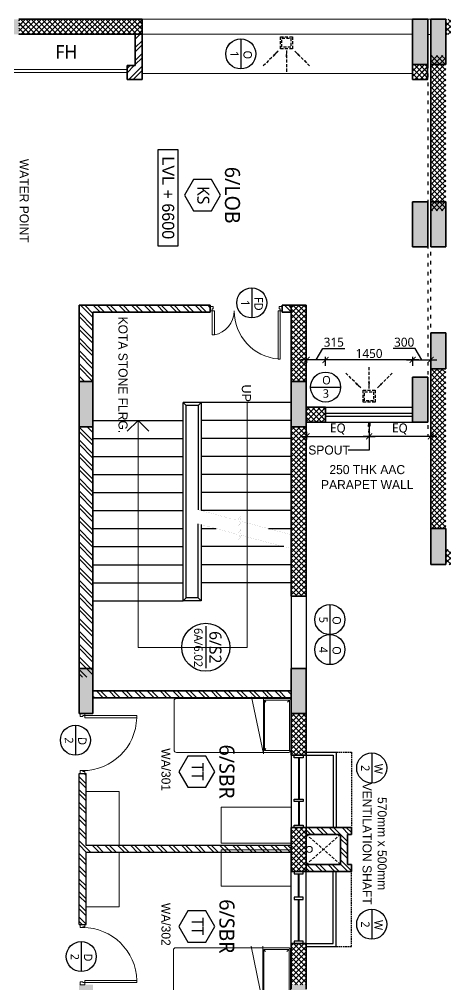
# Model space of a CAD drawing. Header units: millimetres. Extents: x -1127141 to 1597693, y -1835560 to -399335.
# Drawn here: x 1207180 to 1214275, y -503224 to -487168 of the extents above; entities that cross this region are included whole.
import ezdxf
from ezdxf.enums import TextEntityAlignment as Align

# ---------------------------------------------------------------- set-up
doc = ezdxf.new("R2010")
doc.units = ezdxf.units.MM
doc.header["$MEASUREMENT"] = 0
doc.header["$PDMODE"] = 67
for name, pattern in [('ACAD_ISO03W100', [30, 12, -18]), ('DASHED2', [0.375, 0.25, -0.125]), ('HIDDEN', [0.375, 0.25, -0.125]), ('HIDDEN2', [4.7625, 3.175, -1.5875])]:
    doc.linetypes.add(name, pattern=pattern)
for name, color, linetype in [('A-Anno Tags', 6, 'Continuous'), ('A-Elevation', 4, 'Continuous'), ('A-Steps', 3, 'Continuous'), ('A-Wall Patt', 8, 'Continuous'), ('A-Window', 4, 'Continuous'), ('Anno_Frames', 7, 'Continuous'), ('Anno_Labels', 7, 'Continuous'), ('COLUMN', 5, 'Continuous'), ('elel', 6, 'Continuous'), ('S-Conc Patt', 9, 'Continuous')]:
    doc.layers.add(name, color=color, linetype=linetype)
for name, color, linetype, lineweight in [('A-Detail Lines', 8, 'Continuous', 25), ('A-Door', 4, 'Continuous', 9), ('A-Wall Ele', 3, 'Continuous', 20), ('A-Wall Sec', 1, 'Continuous', 30), ('column hatch', 12, 'Continuous', 5), ('E-CABLE TRAY', 32, 'Continuous', 18), ('frntr', 32, 'Continuous', 9), ('rwp', 231, 'Continuous', 5), ('S-Concrete', 40, 'Continuous', 30), ('shaft', 252, 'HIDDEN2', 5), ('STAIR', 3, 'Continuous', 9), ('text', 7, 'Continuous', 9)]:
    doc.layers.add(name, color=color, linetype=linetype, lineweight=lineweight)
doc.styles.add('IIITD @ 100', font='trebuc.ttf', dxfattribs={"height": 210})
doc.styles.get("Standard").update_dxf_attribs({"font": 'trebuc.ttf'})
doc.dimstyles.new('IIITD_WD_M @ 100', dxfattribs={"dimscale": 100, "dimtxt": 1.5, "dimasz": 1, "dimexe": 0.5, "dimexo": 0.25, "dimgap": 0.3, "dimtad": 1, "dimdec": 0, "dimrnd": 5, "dimzin": 0, "dimdsep": 46, "dimtxsty": 'Standard', "dimblk": 'ARCHTICK', "dimcen": 0.2, "dimdle": 1, "dimclrd": 256, "dimclre": 256, "dimadec": 0, "dimazin": 0, "dimtfac": 1, "dimtdec": 0, "dimtofl": 0, "dimtmove": 0, "dimatfit": 0, "dimfxl": 2, "dimfxlon": 1, "dimtolj": 1, "dimtzin": 0, "dimlwd": -1, "dimlwe": -1, "dimarcsym": 0})
pattern_1 = [(315, (1445308.53, 119140.81), (44.194174, 44.194174), []), (45, (1445308.53, 119140.81), (-44.194174, 44.194174), [])]

# ---------------------------------------------------------------- blocks, each defined once
blk = doc.blocks.new('Door 1200')
at = {"layer": 'A-Door', "color": 5, "lineweight": 18}
for p, q in [((524084, 16182), (524084, 16132)), ((524084, 16182), (524159, 16182)), ((524084, 16132), (524124, 16132)), ((524124, 16147), (524124, 16132)), ((524159, 16147), (524124, 16147)), ((524159, 16182), (524159, 16147)), ((524159, 16147), (524557, 16147)), ((524159, 16112), (524159, 16147)), ((524159, 16112), (524557, 16112)), ((524557, 16147), (524557, 16112)), ((524084, 15032), (524124, 15032)), ((524084, 14982), (524084, 15032)), ((524084, 14982), (524159, 14982)), ((524124, 15017), (524124, 15032)), ((524159, 15017), (524124, 15017)), ((524159, 15052), (524159, 15017)), ((524159, 15052), (524958, 15052)), ((524159, 14982), (524159, 15017)), ((524159, 15017), (524958, 15017)), ((524958, 15017), (524958, 15052))]:
    blk.add_line(p, q, dxfattribs=at)
at = {"layer": 'A-Door', "lineweight": 18}
for centre, radius, start, end in [((524155, 16193), 411, 270.5695, 348.692), ((524157, 14978), 804, 5.3147, 89.8716)]:
    blk.add_arc(centre, radius, start, end, dxfattribs=at)
blk = doc.blocks.new('Room Tag with Finish')
blk.add_lwpolyline([(0, 0), (-2.6, -1.5), (-2.6, -4.5), (0, -6), (2.6, -4.5), (2.6, -1.5)], close=True)
at = {"layer": 'Anno_Frames'}
blk.add_attdef('ROOM_NAME', text='', height=2.5, dxfattribs=at).set_placement((0, 0), align=Align.BOTTOM_CENTER)
blk.add_attdef('FF', text='', height=2, dxfattribs=at).set_placement((0, -1.85), align=Align.TOP_CENTER)
blk = doc.blocks.new('staircase 1 int')
at = {"layer": 'A-Elevation'}
for p, q in [((1232432, -34455), (1234232, -34455)), ((1232432, -34455), (1232432, -34755)), ((1232482, -34505), (1232432, -34455)), ((1232482, -34505), (1234219, -34505)), ((1232482, -34505), (1232482, -34705)), ((1235682, -34505), (1234450, -34505)), ((1234464, -34455), (1235732, -34455)), ((1235682, -34505), (1235732, -34455)), ((1235682, -34505), (1235682, -34705)), ((1235732, -34455), (1235732, -34755)), ((1232482, -34705), (1232432, -34755)), ((1235732, -34755), (1232432, -34755)), ((1235682, -34705), (1232482, -34705)), ((1235682, -34705), (1235732, -34755))]:
    blk.add_line(p, q, dxfattribs=at)
at = {"layer": 'A-Steps'}
for p, q in [((1232432, -32955), (1232432, -34455)), ((1232732, -32955), (1232732, -34455)), ((1233032, -32955), (1233032, -34455)), ((1233332, -32955), (1233332, -34455)), ((1233632, -32955), (1233632, -34455)), ((1233932, -32955), (1233932, -34455)), ((1234232, -32955), (1234232, -34455)), ((1234532, -33336), (1234532, -32955)), ((1235132, -32955), (1235132, -34455)), ((1235432, -32955), (1235432, -34455)), ((1234832, -33079), (1234832, -34455)), ((1234532, -34455), (1234532, -34202)), ((1234832, -34282), (1234832, -34455)), ((1232732, -36255), (1232732, -34755)), ((1233032, -36255), (1233032, -34755)), ((1233332, -36255), (1233332, -34755)), ((1233632, -36255), (1233632, -34755)), ((1233932, -36255), (1233932, -34755)), ((1234232, -36255), (1234232, -34755)), ((1234532, -36255), (1234532, -34755)), ((1234832, -36255), (1234832, -34755)), ((1235132, -36255), (1235132, -34755)), ((1235432, -36255), (1235432, -34755)), ((1235732, -36255), (1235732, -34755))]:
    blk.add_line(p, q, dxfattribs=at)
at = {"layer": 'STAIR', "color": 5, "const_width": 1}
for points in [[(1234660, -32855), (1234414, -33779), (1234486, -33828), (1234316, -33791), (1234396, -33846), (1234219, -34505)], [(1234892, -32855), (1234646, -33779), (1234717, -33828), (1234548, -33791), (1234628, -33846), (1234450, -34505)]]:
    blk.add_lwpolyline(points, dxfattribs=at)
at = {"layer": 'text'}
for p, q in [((1232432, -33691), (1236507, -33691)), ((1236507, -35505), (1236507, -33691)), ((1232732, -35505), (1232912, -35325)), ((1232732, -35505), (1236507, -35505)), ((1232732, -35505), (1232912, -35686))]:
    blk.add_line(p, q, dxfattribs=at)
at = {"layer": 'text', "linetype": 'Continuous', "insert": (1232135, -33627), "char_height": 150, "width": 369.41, "attachment_point": 1}
blk.add_mtext('{\\fArial|b0|i0|c0|p34;UP}', dxfattribs=at)
blk = doc.blocks.new('*U29')
at = {"layer": 'A-Anno Tags'}
blk.add_lwpolyline([(-250, 0), (250, 0)], dxfattribs=at)
blk.add_circle((0, 0), 250, dxfattribs=at)
at = {"layer": 'Anno_Frames', "color": 7}
for tag, rotation, p in [('ENTITY', 359.7608, (15, 185)), ('ENTITYNO', 0.1757, (4, -36))]:
    blk.add_attdef(tag, text='', height=140, rotation=rotation, dxfattribs=at).set_placement(p, align=Align.TOP_CENTER)
blk = doc.blocks.new('ABL_Door_S - 1000 x 2100-11-3 Second Floor Lvl')
at = {"layer": 'A-Door', "color": 5}
for p, q in [((-500, 38), (-450, 38)), ((-500, -38), (-500, 38)), ((-450, 38), (-450, -3)), ((450, 38), (450, -3)), ((500, 38), (450, 38)), ((500, -38), (500, 38)), ((-500, -38), (-465, -38)), ((-465, -3), (-450, -3)), ((-465, -38), (-465, -3)), ((-430, -38), (-465, -38)), ((465, -3), (450, -3)), ((465, -38), (465, -3)), ((500, -38), (465, -38))]:
    blk.add_line(p, q, dxfattribs=at)
at = {"layer": 'A-Door', "color": 5, "lineweight": 18}
for p, q in [((-465, -38), (-465, -903)), ((-430, -38), (-430, -903)), ((-430, -903), (-465, -903))]:
    blk.add_line(p, q, dxfattribs=at)
at = {"layer": 'A-Door'}
blk.add_arc((-450, -2), 900, 271.2981, 359.9894, dxfattribs=at)
blk = doc.blocks.new('W 1200')
at = {"layer": 'A-Window', "linetype": 'HIDDEN', "ltscale": 100}
for p, q in [((552588, 7900), (552588, 9150)), ((552838, 7900), (552588, 7900))]:
    blk.add_line(p, q, dxfattribs=at)
at = {"layer": 'A-Window', "color": 2, "lineweight": 40}
for p, q in [((553463, 8720), (553463, 9110)), ((553463, 7990), (553463, 8680))]:
    blk.add_line(p, q, dxfattribs=at)
at = {"layer": 'A-Window', "color": 5}
for points in [[(553338, 7900), (552838, 7900), (552838, 9150)], [(553338, 7950), (552888, 7950), (552888, 9150)]]:
    blk.add_lwpolyline(points, dxfattribs=at)
at = {"layer": 'A-Window'}
for points in [[(553338, 7950), (553338, 9150)], [(553588, 7950), (553588, 9150)], [(553388, 8680), (553388, 8720), (553538, 8720), (553538, 8680), (553388, 8680)]]:
    blk.add_lwpolyline(points, dxfattribs=at)
for points in [[(553388, 9150), (553538, 9150), (553538, 9110), (553388, 9110)], [(553388, 7990), (553538, 7990), (553538, 7950), (553388, 7950)]]:
    blk.add_lwpolyline(points, close=True, dxfattribs=at)
blk = doc.blocks.new('Door Tag')
blk.add_line((-3.5, 0), (3.5, 0))
blk.add_circle((0, 0), 4)
blk.add_attdef('DW_NAME', text='', height=2).set_placement((0, 0), align=Align.BOTTOM_CENTER)
blk.add_attdef('SHEET_NO', text='', height=1.4).set_placement((0.05, -0.54), align=Align.TOP_CENTER)
blk = doc.blocks.new('column 2.04')
at = {"layer": 'S-Conc Patt'}
h = blk.add_hatch(color=256, dxfattribs=at)
h.paths.add_polyline_path([(552592, -205173), (553328, -205030), (553376, -205276), (552640, -205419)])
h.paths.add_polyline_path([(536924, -208475), (536877, -208230), (537898, -208032), (537945, -208277)])
h.paths.add_polyline_path([(549587, -206014), (549540, -205769), (550561, -205570), (550608, -205816)])
h.paths.add_polyline_path([(546422, -206629), (546374, -206384), (547395, -206185), (547443, -206431)])
h.paths.add_polyline_path([(543256, -207245), (543208, -206999), (544229, -206801), (544277, -207046)])
h.paths.add_polyline_path([(540090, -207860), (540042, -207615), (541063, -207416), (541111, -207662)])
h.paths.add_polyline_path([(548002, -197857), (547954, -197611), (548975, -197413), (549023, -197658)])
h.paths.add_polyline_path([(544836, -198472), (544788, -198227), (545809, -198028), (545857, -198274)])
h.paths.add_polyline_path([(541670, -199086), (541622, -198840), (542643, -198642), (542691, -198887)])
h.paths.add_polyline_path([(532173, -200932), (532125, -200686), (533146, -200488), (533194, -200733)])
h.paths.add_polyline_path([(535338, -200316), (535291, -200071), (536312, -199872), (536359, -200118)])
h.paths.add_polyline_path([(538504, -199701), (538456, -199455), (539477, -199257), (539525, -199502)])
h.paths.add_polyline_path([(546627, -202993), (546670, -203219), (545934, -203362), (545890, -203136)])
h.paths.add_polyline_path([(546297, -201295), (546340, -201521), (545604, -201664), (545560, -201438)])
h.paths.add_polyline_path([(540295, -204224), (540339, -204449), (539603, -204592), (539559, -204367)])
h.paths.add_polyline_path([(539965, -202526), (540009, -202752), (539273, -202895), (539229, -202669)])
h.paths.add_polyline_path([(533943, -205458), (533986, -205684), (533250, -205827), (533206, -205601)])
h.paths.add_polyline_path([(533613, -203761), (533656, -203987), (532920, -204130), (532876, -203904)])
h.paths.add_polyline_path([(556903, -202717), (556760, -201981), (557005, -201933), (557148, -202669)])
h.paths.add_polyline_path([(529985, -212195), (529236, -212195), (529236, -211945), (529985, -211945)])
h.paths.add_polyline_path([(526890, -212195), (526140, -212195), (526140, -211945), (526890, -211945)])
h.paths.add_polyline_path([(523855, -212195), (523105, -212195), (523105, -211945), (523855, -211945)])
h.paths.add_polyline_path([(552816, -201790), (552227, -201905), (552271, -202131), (552860, -202016)])
h.paths.add_polyline_path([(556308, -199659), (556165, -198923), (556411, -198875), (556554, -199611)])
h.paths.add_polyline_path([(555569, -195856), (555426, -195120), (555671, -195072), (555815, -195808)])
h.paths.add_polyline_path([(551215, -195938), (551657, -195853), (551700, -196078), (551259, -196164)])
h.paths.add_polyline_path([(551805, -198400), (551719, -197959), (551945, -197915), (552031, -198356)])
h.paths.add_polyline_path([(553549, -195943), (553463, -195501), (553689, -195458), (553774, -195899)])
h.paths.add_polyline_path([(554331, -199967), (554245, -199525), (554471, -199482), (554557, -199923)])
h.paths.add_polyline_path([(554150, -197832), (553709, -197918), (553665, -197692), (554106, -197607)])
h.paths.add_polyline_path([(552331, -199901), (552417, -200343), (552191, -200387), (552106, -199945)])
h.paths.add_polyline_path([(527835, -199036), (527099, -199179), (527051, -198934), (527787, -198791)])
h.paths.add_polyline_path([(530005, -204696), (529890, -204107), (530116, -204064), (530230, -204653)])
h.paths.add_polyline_path([(529304, -206595), (528568, -206738), (528524, -206512), (529260, -206369)])
h.paths.add_polyline_path([(529884, -200146), (529148, -200289), (529100, -200043), (529837, -199900)])
h.paths.add_polyline_path([(528920, -212495), (528320, -212495), (528320, -212245), (528920, -212245)])
h.paths.add_polyline_path([(523855, -212495), (523105, -212495), (523105, -212245), (523855, -212245)])
h.paths.add_polyline_path([(531575, -212245), (532175, -212245), (532175, -212495), (531575, -212495)])
h.paths.add_polyline_path([(526890, -212495), (526140, -212495), (526140, -212245), (526890, -212245)])
h.paths.add_polyline_path([(528974, -204897), (528238, -205040), (528190, -204794), (528926, -204651)])
h.paths.add_polyline_path([(529982, -210085), (529246, -210228), (529198, -209982), (529935, -209839)])
h.paths.add_polyline_path([(529602, -198693), (528865, -198836), (528818, -198590), (529554, -198447)])
h.paths.add_polyline_path([(524292, -199725), (523556, -199868), (523509, -199622), (524245, -199479)])
h.paths.add_polyline_path([(525435, -205585), (524699, -205728), (524651, -205482), (525387, -205339)])
h.paths.add_polyline_path([(534665, -209174), (533855, -209332), (533807, -209086), (534617, -208929)])
h.paths.add_polyline_path([(523355, -205734), (523355, -206382), (523105, -206382), (523105, -205782)])
h.paths.add_polyline_path([(545171, -239386), (544421, -239386), (544421, -239136), (545171, -239136)])
h.paths.add_polyline_path([(545171, -234106), (544421, -234106), (544421, -233876), (545171, -233876)])
h.paths.add_polyline_path([(545171, -230576), (544421, -230576), (544421, -230326), (545171, -230326)])
h.paths.add_polyline_path([(545171, -235836), (544421, -235836), (544421, -235606), (545171, -235606)])
h.paths.add_polyline_path([(539911, -239386), (539161, -239386), (539161, -239136), (539911, -239136)])
h.paths.add_polyline_path([(539911, -234106), (539161, -234106), (539161, -233876), (539911, -233876)])
h.paths.add_polyline_path([(539911, -230576), (539161, -230576), (539161, -230326), (539911, -230326)])
h.paths.add_polyline_path([(539911, -235836), (539161, -235836), (539161, -235606), (539911, -235606)])
h.paths.add_polyline_path([(534651, -234106), (533901, -234106), (533901, -233876), (534651, -233876)])
h.paths.add_polyline_path([(529806, -228306), (529056, -228306), (529056, -228556), (529806, -228556)])
h.paths.add_polyline_path([(526140, -228306), (526890, -228306), (526890, -228556), (526140, -228556)])
h.paths.add_polyline_path([(523105, -228306), (523855, -228306), (523855, -228556), (523105, -228556)])
h.paths.add_polyline_path([(554556, -230576), (553956, -230576), (553956, -230326), (554556, -230326)])
h.paths.add_polyline_path([(529881, -230326), (529131, -230326), (529131, -230576), (529881, -230576)])
h.paths.add_polyline_path([(534651, -230576), (533901, -230576), (533901, -230326), (534651, -230326)])
h.paths.add_polyline_path([(550356, -230576), (549756, -230576), (549756, -230326), (550356, -230326)])
h.paths.add_polyline_path([(553956, -233876), (554556, -233876), (554556, -234106), (553956, -234106)])
h.paths.add_polyline_path([(550356, -234106), (549756, -234106), (549756, -233876), (550356, -233876)])
h.paths.add_polyline_path([(531681, -240346), (530931, -240346), (530931, -240096), (531681, -240096)])
h.paths.add_polyline_path([(523355, -235856), (523355, -235106), (523105, -235106), (523105, -235856)])
h.paths.add_polyline_path([(526276, -235856), (525526, -235856), (525526, -235606), (526276, -235606)])
h.paths.add_polyline_path([(531681, -241826), (530931, -241826), (530931, -241576), (531681, -241576)])
h.paths.add_polyline_path([(529881, -241826), (529131, -241826), (529131, -241576), (529881, -241576)])
h.paths.add_polyline_path([(529881, -235856), (529131, -235856), (529131, -235606), (529881, -235606)])
h.paths.add_polyline_path([(529881, -234106), (529131, -234106), (529131, -233876), (529881, -233876)])
h.paths.add_polyline_path([(530931, -236206), (530931, -235606), (531161, -235606), (531161, -236206)])
h.paths.add_polyline_path([(552121, -236056), (552121, -235606), (552351, -235606), (552351, -236056)])
h.paths.add_polyline_path([(549836, -235606), (550286, -235606), (550286, -235836), (549836, -235836)])
h.paths.add_polyline_path([(552121, -240096), (552121, -239646), (552351, -239646), (552351, -240096)])
h.paths.add_polyline_path([(549941, -240096), (549941, -239646), (550171, -239646), (550171, -240096)])
h.paths.add_polyline_path([(552351, -237966), (551901, -237966), (551901, -237736), (552351, -237736)])
h.paths.add_polyline_path([(549941, -238076), (549941, -237626), (550171, -237626), (550171, -238076)])
h.paths.add_polyline_path([(554141, -236206), (554141, -235606), (554371, -235606), (554371, -236206)])
h.paths.add_polyline_path([(534391, -240346), (534391, -239596), (534141, -239596), (534141, -240346)])
h.paths.add_polyline_path([(554121, -240095), (554121, -239495), (554371, -239495), (554371, -240095)])
h.paths.add_polyline_path([(523105, -228006), (523855, -228006), (523855, -228256), (523105, -228256)])
h.paths.add_polyline_path([(532175, -228256), (531575, -228256), (531575, -228006), (532175, -228006)])
h.paths.add_polyline_path([(528320, -217506), (528920, -217506), (528920, -217736), (528320, -217736)])
h.paths.add_polyline_path([(528920, -228256), (528320, -228256), (528320, -228006), (528920, -228006)])
h.paths.add_polyline_path([(528320, -222766), (528920, -222766), (528920, -222996), (528320, -222996)])
h.paths.add_polyline_path([(526890, -217736), (526290, -217736), (526290, -217506), (526890, -217506)])
h.paths.add_polyline_path([(526890, -222996), (526290, -222996), (526290, -222766), (526890, -222766)])
h.paths.add_polyline_path([(526140, -228006), (526890, -228006), (526890, -228256), (526140, -228256)])
h.paths.add_polyline_path([(526276, -241826), (525526, -241826), (525526, -241576), (526276, -241576)])
h.paths.add_polyline_path([(523355, -217321), (523355, -217921), (523105, -217921), (523105, -217321)])
h.paths.add_polyline_path([(523355, -222581), (523355, -223181), (523105, -223181), (523105, -222581)])
h.paths.add_polyline_path([(532175, -217320), (532175, -217920), (531925, -217920), (531925, -217320)])
h.paths.add_polyline_path([(532175, -222581), (532175, -223181), (531925, -223181), (531925, -222581)])
h.paths.add_polyline_path([(534371, -235606), (534371, -236356), (534141, -236356), (534141, -235606)])
edge = h.paths.add_edge_path()
edge.add_line((559891, -239386), (559141, -239386))
edge.add_line((559141, -239136), (559891, -239136))
edge.add_line((559141, -239386), (559141, -239136))
edge.add_line((559891, -234106), (559141, -234106))
edge.add_line((559141, -233876), (559891, -233876))
edge.add_line((559141, -234106), (559141, -233876))
edge.add_line((559891, -230576), (559141, -230576))
edge.add_line((559141, -230326), (559891, -230326))
edge.add_line((559141, -230576), (559141, -230326))
edge.add_line((559891, -235836), (559141, -235836))
edge.add_line((559141, -235606), (559891, -235606))
edge.add_line((559141, -235836), (559141, -235606))
h.paths.add_polyline_path([(570411, -234106), (569661, -234106), (569661, -233876), (570411, -233876)])
h.paths.add_polyline_path([(570411, -230576), (569661, -230576), (569661, -230326), (570411, -230326)])
h.paths.add_polyline_path([(570171, -235606), (570171, -236356), (569941, -236356), (569941, -235606)])
h.paths.add_polyline_path([(565151, -239386), (564401, -239386), (564401, -239136), (565151, -239136)])
h.paths.add_polyline_path([(565151, -234106), (564401, -234106), (564401, -233876), (565151, -233876)])
h.paths.add_polyline_path([(565151, -230576), (564401, -230576), (564401, -230326), (565151, -230326)])
h.paths.add_polyline_path([(565151, -235836), (564401, -235836), (564401, -235606), (565151, -235606)])
h.paths.add_polyline_path([(559891, -239386), (559141, -239386), (559141, -239136), (559891, -239136)], flags=17)
h.paths.add_polyline_path([(559891, -234106), (559141, -234106), (559141, -233876), (559891, -233876)], flags=17)
h.paths.add_polyline_path([(559891, -230576), (559141, -230576), (559141, -230326), (559891, -230326)], flags=17)
h.paths.add_polyline_path([(559891, -235836), (559141, -235836), (559141, -235606), (559891, -235606)], flags=17)
h.paths.add_polyline_path([(577576, -241181), (577576, -240581), (577326, -240581), (577326, -241181)])
h.paths.add_polyline_path([(577576, -230576), (576976, -230576), (576976, -230326), (577576, -230326)])
h.paths.add_polyline_path([(573376, -230576), (572776, -230576), (572776, -230326), (573376, -230326)])
h.paths.add_polyline_path([(577576, -234106), (576976, -234106), (576976, -233876), (577576, -233876)])
h.paths.add_polyline_path([(573376, -234106), (572776, -234106), (572776, -233876), (573376, -233876)])
h.paths.add_polyline_path([(577576, -236356), (577576, -235606), (577326, -235606), (577326, -236356)])
h.paths.add_polyline_path([(572626, -241181), (573376, -241181), (573376, -240931), (572626, -240931)])
h.paths.add_polyline_path([(573376, -236356), (573376, -235606), (573146, -235606), (573146, -236356)])
h.paths.add_polyline_path([(569921, -241181), (569921, -240431), (570171, -240431), (570171, -241181)])
at = {"layer": 'S-Concrete', "lineweight": 35}
for p, q in [((523105, -228256), (523105, -228006)), ((523105, -228006), (523855, -228006)), ((523855, -228006), (523855, -228256)), ((526140, -228256), (526140, -228006)), ((526140, -228006), (526890, -228006)), ((526890, -228006), (526890, -228256)), ((528320, -228256), (528320, -228006)), ((528320, -228006), (528920, -228006)), ((528920, -228006), (528920, -228256)), ((531575, -228256), (531575, -228006)), ((531575, -228006), (532175, -228006)), ((532175, -228006), (532175, -228256)), ((523855, -228256), (523105, -228256)), ((523105, -228556), (523105, -228306)), ((523105, -228306), (523855, -228306)), ((523855, -228306), (523855, -228556)), ((526890, -228256), (526140, -228256)), ((526140, -228556), (526140, -228306)), ((526140, -228306), (526890, -228306)), ((526890, -228306), (526890, -228556)), ((528920, -228256), (528320, -228256)), ((529056, -228306), (529056, -228556)), ((529806, -228306), (529056, -228306)), ((529806, -228556), (529806, -228306)), ((532175, -228256), (531575, -228256)), ((523855, -228556), (523105, -228556)), ((526890, -228556), (526140, -228556)), ((529056, -228556), (529806, -228556)), ((529131, -230326), (529131, -230576)), ((529881, -230326), (529131, -230326)), ((529881, -230576), (529881, -230326)), ((533901, -230576), (533901, -230326)), ((533901, -230326), (534651, -230326)), ((534651, -230326), (534651, -230576)), ((529131, -230576), (529881, -230576)), ((534651, -230576), (533901, -230576)), ((529131, -234106), (529131, -233876)), ((529131, -233876), (529881, -233876)), ((529881, -233876), (529881, -234106)), ((533901, -234106), (533901, -233876)), ((533901, -233876), (534651, -233876)), ((534651, -233876), (534651, -234106)), ((529881, -234106), (529131, -234106)), ((534651, -234106), (533901, -234106))]:
    blk.add_line(p, q, dxfattribs=at)
blk = doc.blocks.new('*U269')
at = {"layer": 'A-Anno Tags'}
blk.add_lwpolyline([(-250, 0), (250, 0)], dxfattribs=at)
blk.add_circle((0, 0), 250, dxfattribs=at)
at = {"layer": 'Anno_Frames', "color": 7}
for tag, rotation, p in [('ENTITY', 359.7608, (15, 185)), ('ENTITYNO', 0.1757, (4, -36))]:
    blk.add_attdef(tag, text='', height=140, rotation=rotation, dxfattribs=at).set_placement(p, align=Align.TOP_CENTER)
blk = doc.blocks.new('_ArchTick')
at = {"color": 0, "linetype": 'ByBlock', "const_width": 0.15}
blk.add_lwpolyline([(-0.5, -0.5), (0.5, 0.5)], dxfattribs=at)
blk = doc.blocks.new('*U478')
at = {"layer": 'A-Anno Tags'}
blk.add_lwpolyline([(-250, 0), (250, 0)], dxfattribs=at)
blk.add_circle((0, 0), 250, dxfattribs=at)
at = {"layer": 'Anno_Frames', "color": 7}
for tag, rotation, p in [('ENTITY', 359.7608, (15, 185)), ('ENTITYNO', 0.1757, (4, -36))]:
    blk.add_attdef(tag, text='', height=140, rotation=rotation, dxfattribs=at).set_placement(p, align=Align.TOP_CENTER)
blk = doc.blocks.new('*U424')
at = {"layer": 'A-Anno Tags'}
blk.add_lwpolyline([(-250, 0), (250, 0)], dxfattribs=at)
blk.add_circle((0, 0), 250, dxfattribs=at)
at = {"layer": 'Anno_Frames', "color": 7}
for tag, rotation, p in [('ENTITY', 359.7608, (15, 185)), ('ENTITYNO', 0.1757, (4, -36))]:
    blk.add_attdef(tag, text='', height=140, rotation=rotation, dxfattribs=at).set_placement(p, align=Align.TOP_CENTER)
blk = doc.blocks.new('*D414')
at = {"layer": 'A-Anno Tags', "color": 8, "transparency": 16777216}
blk.add_line((-285116, 47266), (-286766, 47266), dxfattribs=at)
at = {"layer": 'A-Anno Tags', "color": 254, "transparency": 16777216}
for p, q in [((-286666, 47166), (-286666, 47316)), ((-285216, 47166), (-285216, 47316))]:
    blk.add_line(p, q, dxfattribs=at)
at = {"layer": 'Defpoints', "color": 0, "transparency": 16777216}
for p in [(-286666, 47266), (-285216, 46980), (-286666, 46480)]:
    blk.add_point(p, dxfattribs=at)
at = {"layer": 'A-Anno Tags', "color": 8, "transparency": 16777216, "xscale": 100, "yscale": 100, "zscale": 100, "rotation": 180}
blk.add_blockref('_ArchTick', (-286666, 47266), dxfattribs=at)
at = {"layer": 'A-Anno Tags', "color": 8, "transparency": 16777216, "xscale": 100, "yscale": 100, "zscale": 100}
blk.add_blockref('_ArchTick', (-285216, 47266), dxfattribs=at)
at = {"layer": 'A-Anno Tags', "color": 0, "transparency": 16777216, "insert": (-285941, 47372), "char_height": 150, "attachment_point": 5}
blk.add_mtext('\\A1;1450', dxfattribs=at)
blk = doc.blocks.new('*D415')
at = {"layer": 'A-Anno Tags', "color": 8, "transparency": 16777216}
for p, q in [((-286824, 47266), (-286710, 47454)), ((-286710, 47454), (-286347, 47454)), ((-286566, 47266), (-287081, 47266))]:
    blk.add_line(p, q, dxfattribs=at)
at = {"layer": 'A-Anno Tags', "color": 254, "transparency": 16777216}
for p, q in [((-286981, 47266), (-286981, 47216)), ((-286666, 47166), (-286666, 47316))]:
    blk.add_line(p, q, dxfattribs=at)
at = {"layer": 'Defpoints', "color": 0, "transparency": 16777216}
for p in [(-286981, 47266), (-286981, 47266), (-286666, 46480)]:
    blk.add_point(p, dxfattribs=at)
at = {"layer": 'A-Anno Tags', "color": 8, "transparency": 16777216, "xscale": 100, "yscale": 100, "zscale": 100, "rotation": 180}
blk.add_blockref('_ArchTick', (-286981, 47266), dxfattribs=at)
at = {"layer": 'A-Anno Tags', "color": 8, "transparency": 16777216, "xscale": 100, "yscale": 100, "zscale": 100}
blk.add_blockref('_ArchTick', (-286666, 47266), dxfattribs=at)
at = {"layer": 'A-Anno Tags', "color": 0, "transparency": 16777216, "insert": (-286528, 47560), "char_height": 150, "attachment_point": 5}
blk.add_mtext('\\A1;315', dxfattribs=at)
blk = doc.blocks.new('*D416')
at = {"layer": 'A-Anno Tags', "color": 8, "transparency": 16777216}
for p, q in [((-285173, 47454), (-285541, 47454)), ((-285066, 47266), (-285173, 47454)), ((-285316, 47266), (-284816, 47266))]:
    blk.add_line(p, q, dxfattribs=at)
at = {"layer": 'A-Anno Tags', "color": 254, "transparency": 16777216}
for p, q in [((-285216, 47166), (-285216, 47316)), ((-284916, 47266), (-284916, 47216))]:
    blk.add_line(p, q, dxfattribs=at)
at = {"layer": 'Defpoints', "color": 0, "transparency": 16777216}
for p in [(-284916, 47266), (-284916, 47266), (-285216, 46480)]:
    blk.add_point(p, dxfattribs=at)
at = {"layer": 'A-Anno Tags', "color": 8, "transparency": 16777216, "xscale": 100, "yscale": 100, "zscale": 100, "rotation": 180}
blk.add_blockref('_ArchTick', (-285216, 47266), dxfattribs=at)
at = {"layer": 'A-Anno Tags', "color": 8, "transparency": 16777216, "xscale": 100, "yscale": 100, "zscale": 100}
blk.add_blockref('_ArchTick', (-284916, 47266), dxfattribs=at)
at = {"layer": 'A-Anno Tags', "color": 0, "transparency": 16777216, "insert": (-285357, 47560), "char_height": 150, "attachment_point": 5}
blk.add_mtext('\\A1;300', dxfattribs=at)
blk = doc.blocks.new('*D417')
at = {"layer": 'A-Anno Tags', "color": 254, "transparency": 16777216}
for p, q in [((-285941, 46095), (-285941, 45945)), ((-286981, 46070), (-286981, 45945))]:
    blk.add_line(p, q, dxfattribs=at)
at = {"layer": 'A-Anno Tags', "color": 8, "transparency": 16777216}
blk.add_line((-287081, 45995), (-285841, 45995), dxfattribs=at)
at = {"layer": 'Defpoints', "color": 0, "transparency": 16777216}
for p in [(-286981, 46095), (-285941, 46174), (-285941, 45995)]:
    blk.add_point(p, dxfattribs=at)
at = {"layer": 'A-Anno Tags', "color": 8, "transparency": 16777216, "xscale": 100, "yscale": 100, "zscale": 100, "rotation": 180}
blk.add_blockref('_ArchTick', (-286981, 45995), dxfattribs=at)
at = {"layer": 'A-Anno Tags', "color": 8, "transparency": 16777216, "xscale": 100, "yscale": 100, "zscale": 100}
blk.add_blockref('_ArchTick', (-285941, 45995), dxfattribs=at)
at = {"layer": 'A-Anno Tags', "color": 0, "transparency": 16777216, "insert": (-286461, 46116), "char_height": 150, "attachment_point": 5}
blk.add_mtext('\\A1;EQ', dxfattribs=at)
blk = doc.blocks.new('*D418')
at = {"layer": 'A-Anno Tags', "color": 254, "transparency": 16777216}
for p, q in [((-285941, 46095), (-285941, 45945)), ((-284916, 46070), (-284916, 45945))]:
    blk.add_line(p, q, dxfattribs=at)
at = {"layer": 'A-Anno Tags', "color": 8, "transparency": 16777216}
blk.add_line((-284816, 45995), (-286041, 45995), dxfattribs=at)
at = {"layer": 'Defpoints', "color": 0, "transparency": 16777216}
for p in [(-285941, 46174), (-284916, 46095), (-285941, 45995)]:
    blk.add_point(p, dxfattribs=at)
at = {"layer": 'A-Anno Tags', "color": 8, "transparency": 16777216, "xscale": 100, "yscale": 100, "zscale": 100, "rotation": 180}
blk.add_blockref('_ArchTick', (-285941, 45995), dxfattribs=at)
at = {"layer": 'A-Anno Tags', "color": 8, "transparency": 16777216, "xscale": 100, "yscale": 100, "zscale": 100}
blk.add_blockref('_ArchTick', (-284916, 45995), dxfattribs=at)
at = {"layer": 'A-Anno Tags', "color": 0, "transparency": 16777216, "insert": (-285429, 46116), "char_height": 150, "attachment_point": 5}
blk.add_mtext('\\A1;EQ', dxfattribs=at)
blk = doc.blocks.new('bed')
at = {"layer": 'frntr'}
for p, q in [((268673, -306927), (268673, -308179)), ((269533, -306887), (268713, -306887)), ((269573, -308377), (269573, -306927)), ((269598, -308377), (268648, -308179)), ((268673, -308179), (268673, -308377)), ((268648, -308377), (269448, -308377)), ((268673, -308377), (268673, -308797)), ((269543, -308391), (268703, -308391)), ((268703, -308391), (268703, -308811)), ((268703, -308391), (268738, -308417)), ((269598, -308377), (269448, -308377)), ((269543, -308391), (269508, -308417)), ((269543, -308811), (269543, -308391)), ((269573, -308797), (269573, -308377)), ((268703, -308811), (268738, -308777)), ((268703, -308811), (269543, -308811)), ((268713, -308837), (269510, -308837))]:
    blk.add_line(p, q, dxfattribs=at)
for centre, radius, start, end in [((268713, -306927), 40, 90, 180), ((269533, -306927), 40, 0, 90), ((268713, -308797), 40, 180, 270), ((269506, -308762), 75.2, 267.3338, 332.1559)]:
    blk.add_arc(centre, radius, start, end, dxfattribs=at)
blk = doc.blocks.new('wardrobe')
at = {"layer": 'frntr'}
for p, q in [((266249, -309334), (266799, -309334)), ((266249, -310234), (266249, -309334)), ((266799, -310234), (266799, -309334)), ((266799, -309334), (266799, -310234)), ((266799, -310234), (266249, -310234))]:
    blk.add_line(p, q, dxfattribs=at)
blk = doc.blocks.new('table')
at = {"layer": 'frntr'}
for p, q in [((268968, -309087), (269568, -309087)), ((268968, -309087), (268968, -310253)), ((269568, -310255), (269568, -309087)), ((268968, -310253), (269568, -310253))]:
    blk.add_line(p, q, dxfattribs=at)
blk = doc.blocks.new('aaa')
at = {"layer": 'frntr', "rotation": 90}
blk.add_blockref('wardrobe', (-40627, -573636), dxfattribs=at)
at = {"layer": 'frntr'}
for name, p in [('bed', (-1515, -1414)), ('table', (0, 0))]:
    blk.add_blockref(name, p, dxfattribs=at)
blk = doc.blocks.new('bbbb')
at = {"layer": 'frntr', "rotation": 90}
blk.add_blockref('wardrobe', (-39613, -573636), dxfattribs=at)
at = {"layer": 'frntr'}
for name, p in [('bed', (2630, -1404)), ('table', (710, 0))]:
    blk.add_blockref(name, p, dxfattribs=at)
blk = doc.blocks.new('43TR3242QWFR345T2')
at = {"layer": 'A-Wall Patt'}
h = blk.add_hatch(dxfattribs=at)
h.set_pattern_fill('ANSI37', color=256, scale=500, angle=90, style=0)
h.set_pattern_definition([(45, (-1019989.13, 1633947.59), (-44.1941738, 44.1941738), []), (135, (-1019989.13, 1633947.59), (-44.1941738, -44.1941738), [])])
h.paths.add_polyline_path([(607309, -162088), (607059, -162088), (607059, -162338), (607309, -162338)])
h = blk.add_hatch(dxfattribs=at)
h.set_pattern_fill('ANSI37', color=256, scale=500, angle=90, style=0)
h.set_pattern_definition([(45, (-1020739.13, 1627397.59), (-44.1941738, 44.1941738), []), (135, (-1020739.13, 1627397.59), (-44.1941738, -44.1941738), [])])
h.paths.add_polyline_path([(606559, -166838), (606309, -166838), (606309, -168888), (606559, -168888)])
h = blk.add_hatch(dxfattribs=at)
h.set_pattern_fill('ANSI32', color=256, scale=400, angle=450, style=0)
h.set_pattern_definition([(135, (607309.12, -168927.57), (-106.066, -106.066), []), (135, (607309.12, -168856.86), (-106.066, -106.066), [])])
h.paths.add_polyline_path([(607079, -169388), (607309, -169388), (607309, -169138), (607079, -169138)])
h.paths.add_polyline_path([(607079, -166953), (607079, -167088), (607309, -167088), (607309, -166838), (606559, -166838), (606559, -166953)])
at = {"layer": 'A-Detail Lines', "linetype": 'DASHED2', "ltscale": 200}
for points in [[(606599, -164537), (606599, -164337), (606799, -164337), (606799, -164537)], [(606624, -164512), (606624, -164362), (606774, -164362), (606774, -164512)]]:
    blk.add_lwpolyline(points, close=True, dxfattribs=at)
at = {"layer": 'A-Door'}
for p, q in [((607144, -169138), (607144, -167088)), ((607194, -169138), (607194, -167088))]:
    blk.add_line(p, q, dxfattribs=at)
at = {"layer": 'A-Wall Ele'}
for p, q in [((606309, -166838), (606309, -162338)), ((606559, -162338), (606559, -166838)), ((607209, -162338), (607209, -166838))]:
    blk.add_line(p, q, dxfattribs=at)
at = {"layer": 'A-Wall Sec', "lineweight": 35}
for p, q in [((606309, -166838), (606309, -168888)), ((607309, -166838), (606309, -166838)), ((606559, -168888), (606559, -166838)), ((607079, -166953), (606559, -166953)), ((607079, -166953), (607079, -167088)), ((607309, -166838), (607309, -167088)), ((607309, -167088), (607079, -167088)), ((607079, -169138), (607079, -169388)), ((607309, -169138), (607079, -169138)), ((607309, -169138), (607309, -169388))]:
    blk.add_line(p, q, dxfattribs=at)
blk.add_lwpolyline([(607059, -162338), (607059, -162088), (607309, -162088), (607309, -162338)], close=True, dxfattribs=at)
at = {"layer": 'Anno_Frames'}
blk.add_blockref('*U269', (606885, -165197), dxfattribs=at).add_auto_attribs({'ENTITY': 'O', 'ENTITYNO': '1'})
at = {"layer": 'A-Anno Tags', "insert": (606849, -168099), "char_height": 225, "width": 2148, "attachment_point": 5, "rotation": 90, "style": 'IIITD @ 100'}
blk.add_mtext('FH', dxfattribs=at)
at = {"layer": 'A-Detail Lines', "linetype": 'DASHED2', "ltscale": 200}
for points in [[(606837, -164299), (607086, -164050)], [(606830, -164437), (607181, -164437)], [(606837, -164576), (607086, -164824)]]:
    blk.add_leader(points, dimstyle='IIITD_WD_M @ 100', override={"dimfxl": 2}, dxfattribs=at)
blk = doc.blocks.new('4w5t4554yg')
at = {"layer": 'A-Wall Patt'}
h = blk.add_hatch(dxfattribs=at)
h.set_pattern_fill('ANSI37', color=256, scale=500, style=0)
h.set_pattern_definition([(45, (-286981.46, 46230.22), (-44.194, 44.194), []), (135, (-286981.46, 46230.22), (-44.194, -44.194), [])])
h.paths.add_polyline_path([(-286666.5, 46480.2), (-286981.5, 46480.2), (-286981.5, 46230.2), (-286666.5, 46230.2)])
at = {"layer": 'A-Anno Tags'}
for p, q in [((-285953.5, 46230.2), (-285953.5, 46173.7)), ((-285929.5, 46230.2), (-285929.5, 46173.7))]:
    blk.add_line(p, q, dxfattribs=at)
blk.add_ellipse((-285941.5, 46173.7), major_axis=(0, 17.7), ratio=0.6779007, dxfattribs=at)
at = {"layer": 'A-Detail Lines', "linetype": 'DASHED2', "ltscale": 200}
for points in [[(-285841.5, 46561.7), (-286041.5, 46561.7), (-286041.5, 46761.7), (-285841.5, 46761.7)], [(-285866.5, 46586.7), (-286016.5, 46586.7), (-286016.5, 46736.7), (-285866.5, 46736.7)]]:
    blk.add_lwpolyline(points, close=True, dxfattribs=at)
at = {"layer": 'A-Elevation'}
for p, q in [((-286666.5, 46480.2), (-285216.5, 46480.2)), ((-286666.5, 46230.2), (-285216.5, 46230.2))]:
    blk.add_line(p, q, dxfattribs=at)
at = {"layer": 'A-Wall Sec', "lineweight": 35}
for p, q in [((-286666.5, 46480.2), (-286981.5, 46480.2)), ((-286666.5, 46230.2), (-286666.5, 46480.2)), ((-286666.5, 46230.2), (-286981.5, 46230.2))]:
    blk.add_line(p, q, dxfattribs=at)
at = {"layer": 'elel'}
for p, q in [((-286666.5, 46380.2), (-285216.5, 46380.2)), ((-286666.5, 46330.2), (-285216.5, 46330.2))]:
    blk.add_line(p, q, dxfattribs=at)
at = {"layer": 'Anno_Frames'}
blk.add_blockref('*U424', (-286665.2, 46813.8), dxfattribs=at).add_auto_attribs({'ENTITY': 'O', 'ENTITYNO': '3'})
at = {"layer": 'A-Anno Tags', "char_height": 150, "width": 4089.554, "attachment_point": 5, "style": 'IIITD @ 100'}
for s, insert in [('{\\fCentury Gothic|b0|i0|c0|p34;SPOUT}', (-286607.7, 45766.1)), ('{\\fCentury Gothic|b0|i0|c0|p34;250 THK AAC\\PPARAPET WALL}', (-285971.9, 45316.7))]:
    blk.add_mtext(s, dxfattribs=dict(at, insert=insert))
at = {"layer": 'A-Anno Tags'}
dim = blk.add_linear_dim(base=(27740.7, 46480.2), p1=(-286666.5, 46480.2), p2=(27740.7, 140764.4), dimstyle='IIITD_WD_M @ 100', override={"dimtmove": 1}, dxfattribs=at)
dim.commit()
dim.dimension.update_dxf_attribs({"geometry": '*D415', "text_midpoint": (14440.8, 46668.2), "dimtype": 128})
dim = blk.add_linear_dim(base=(-286666.5, 140764.4), p1=(29505.7, 140479), p2=(-286666.5, 46480.2), dimstyle='IIITD_WD_M @ 100', dxfattribs=at)
dim.commit()
dim.dimension.update_dxf_attribs({"geometry": '*D414', "text_midpoint": (-285941.5, 47371.9)})
dim = blk.add_linear_dim(base=(-285941.5, 139494.2), p1=(27740.7, 139593.7), p2=(-285941.5, 46173.7), text='EQ', dimstyle='IIITD_WD_M @ 100', dxfattribs=at)
dim.commit()
dim.dimension.update_dxf_attribs({"geometry": '*D417', "text_midpoint": (-286461.5, 46116)})
dim = blk.add_linear_dim(base=(-284916.5, 47265.6), p1=(-285216.5, 46480.2), p2=(-284916.5, 47265.6), angle=180, dimstyle='IIITD_WD_M @ 100', override={"dimtmove": 1}, dxfattribs=at)
dim.commit()
dim.dimension.update_dxf_attribs({"geometry": '*D416', "text_midpoint": (-285203.1, 47453.5), "dimtype": 128})
dim = blk.add_linear_dim(base=(-285941.5, 45995.4), p1=(-284916.5, 46095), p2=(-285941.5, 46173.7), angle=180, text='EQ', dimstyle='IIITD_WD_M @ 100', dxfattribs=at)
dim.commit()
dim.dimension.update_dxf_attribs({"geometry": '*D418', "text_midpoint": (-285429, 46116)})
blk.add_leader([(-285941.5, 46173.7), (-285941.5, 45764), (-286288.1, 45764)], dimstyle='IIITD_WD_M @ 100', override={"dimasz": 1.2, "dimclrd": 256, "dimfxl": 0.18}, dxfattribs=at)
at = {"layer": 'A-Detail Lines', "linetype": 'DASHED2', "ltscale": 200}
for points in [[(-286080, 46800.3), (-286328.6, 47048.8)], [(-285941.5, 46792.9), (-285941.5, 47144.4)], [(-285802.9, 46800.3), (-285554.3, 47048.8)]]:
    blk.add_leader(points, dimstyle='IIITD_WD_M @ 100', override={"dimfxl": 2}, dxfattribs=at)

msp = doc.modelspace()

# ---------------------------------------------------------------- hatches: boundary and pattern name
at = {"layer": 'A-Wall Patt'}
h = msp.add_hatch(dxfattribs=at)
h.set_pattern_fill('ANSI37', color=256, scale=500, style=0)
h.set_pattern_definition(pattern_1)
h.paths.add_polyline_path([(1215205.2, -487418.3), (1215205.2, -487168.3), (1214275.2, -487168.3), (1214275.2, -487418.3)])
h.paths.add_polyline_path([(1214275.2, -490353.3), (1214275.2, -487768.3), (1214025.2, -487768.3), (1214025.2, -490353.3)])
h.paths.add_polyline_path([(1214275.2, -495638.3), (1214275.2, -492983.3), (1214025.2, -492983.3), (1214025.2, -495638.3)])
h.paths.add_polyline_path([(1215205.2, -496238.3), (1215205.2, -495988.3), (1214275.2, -495988.3), (1214275.2, -496238.3)])
h.paths.add_polyline_path([(1211955.2, -493193.8), (1211955.2, -491923.8), (1211705.2, -491923.8), (1211705.2, -493193.8)])
h.paths.add_polyline_path([(1211955.2, -496763.8), (1211955.2, -493943.8), (1211705.2, -493943.8), (1211705.2, -496763.8)])
h = msp.add_hatch(dxfattribs=at)
h.set_pattern_fill('ANSI32', color=256, scale=400, style=0)
h.set_pattern_definition([(315, (1445308.53, 119140.81), (106.066017, 106.066017), []), (315, (1445308.53, 119070.1), (106.066017, 106.066017), [])])
h.paths.add_polyline_path([(1211705.2, -498453.8), (1211705.2, -498338.8), (1208405.2, -498338.8), (1208405.2, -498453.8)])
h.paths.add_polyline_path([(1210355.2, -492038.8), (1210355.2, -491923.8), (1208175.2, -491923.8), (1208175.2, -493193.8), (1208405.2, -493193.8), (1208405.2, -492038.8)])
h.paths.add_polyline_path([(1211705.2, -492038.8), (1211705.2, -491923.8), (1211555.2, -491923.8), (1211555.2, -492038.8)])
h.paths.add_polyline_path([(1208405.2, -493943.8), (1208175.9, -493943.8), (1208175.9, -498108.8), (1208405.9, -498108.8), (1208405.9, -493653.8), (1208405.2, -493653.8)])
h = msp.add_hatch(dxfattribs=at)
h.set_pattern_fill('ANSI32', color=256, scale=400, style=0)
h.set_pattern_definition([(315, (1376062.75, 119140.81), (106.066017, 106.066017), []), (315, (1376062.75, 119070.1), (106.066017, 106.066017), [])])
h.paths.add_polyline_path([(1211705.1, -498453.8), (1211705.1, -498568.8), (1211705.2, -498568.8), (1211705.2, -498453.8)])
h.paths.add_polyline_path([(1211705.1, -503368.8), (1211705.1, -503541.3), (1211705.2, -503541.3), (1211705.2, -503368.8)])
h.paths.add_polyline_path([(1212525.1, -500723.8), (1212525.1, -501223.8), (1211955.1, -501223.8), (1211955.1, -500723.8)], flags=16)
h.paths.add_polyline_path([(1208175.2, -502223.8), (1208290.2, -502223.8), (1208290.2, -499713.8), (1208175.2, -499713.8)])
h.paths.add_polyline_path([(1211705.2, -500608.8), (1211755.1, -500608.8), (1211755.1, -500608.8)])
h.paths.add_polyline_path([(1211705.2, -501338.8), (1211705.2, -500608.8), (1211705.1, -500608.8), (1211705.1, -500911.3), (1208290.2, -500911.3), (1208290.2, -501026.3), (1211705.1, -501026.3), (1211705.1, -501338.8)])
h.paths.add_polyline_path([(1211955.2, -500608.8), (1211955.2, -501338.8), (1212705.1, -501338.8), (1212705.1, -501223.8), (1212640.1, -501223.8), (1212640.1, -500723.8), (1212705.1, -500723.8), (1212705.1, -500608.8)])
h.paths.add_polyline_path([(1211905.1, -500608.8), (1211955.1, -500608.8), (1211955.1, -500608.8)])
h = msp.add_hatch(dxfattribs=at)
h.set_pattern_fill('ANSI37', color=256, scale=500, style=0)
h.set_pattern_definition(pattern_1)
h.paths.add_polyline_path([(1211955.2, -499408.8), (1211955.2, -498713.8), (1211705.2, -498713.8), (1211705.2, -499408.8)])
h.paths.add_polyline_path([(1211955.2, -501338.8), (1211955.2, -500608.8), (1211705.2, -500608.8), (1211705.2, -501338.8)])
h.paths.add_polyline_path([(1211955.2, -503223.8), (1211955.2, -502538.8), (1211705.2, -502538.8), (1211705.2, -503223.8)])
h.paths.add_polyline_path([(1211955.2, -504668.8), (1211955.2, -503973.8), (1211705.2, -503973.8), (1211705.2, -504668.8)])

# ---------------------------------------------------------------- linework, layer by layer
at = {"layer": 'A-Anno Tags'}
msp.add_lwpolyline([(1209819.6, -489335.9), (1209819.6, -490939.5), (1209489.5, -490939.5), (1209489.5, -489335.9)], close=True, dxfattribs=at)
at = {"layer": 'A-Detail Lines', "linetype": 'ACAD_ISO03W100', "ltscale": 5}
for p, q in [((1213975.8, -487768.3), (1213975.8, -494093.8)), ((1214025.8, -494093.8), (1214025.8, -487768.3))]:
    msp.add_line(p, q, dxfattribs=at)
at = {"layer": 'A-Wall Ele'}
for p, q in [((1214025.9, -487168.3), (1213975.2, -487168.3)), ((1214025.9, -487418.3), (1213975.2, -487418.3))]:
    msp.add_line(p, q, dxfattribs=at)
at = {"layer": 'A-Wall Sec', "lineweight": 35}
for p, q in [((1214025.2, -487768.3), (1214025.2, -490423.3)), ((1208175.2, -491923.8), (1210355.2, -491923.8)), ((1208175.2, -493193.8), (1208175.2, -491923.8)), ((1210355.2, -492038.8), (1210355.2, -491923.8)), ((1211555.2, -491923.8), (1211955.2, -491923.8)), ((1211555.2, -492038.8), (1211555.2, -491923.8)), ((1211705.2, -493193.8), (1211705.2, -491923.8)), ((1211955.2, -493193.8), (1211955.2, -491923.8)), ((1208405.2, -492038.8), (1210355.2, -492038.8)), ((1208405.2, -493193.8), (1208405.2, -492038.8)), ((1211555.2, -492038.8), (1211705.2, -492038.8)), ((1214025.2, -492983.3), (1214025.2, -495638.3)), ((1211705.2, -496763.8), (1211705.2, -493653.8)), ((1211955.2, -496763.8), (1211955.2, -493653.8)), ((1208175.2, -498108.8), (1208175.2, -493943.8)), ((1208405.2, -498108.8), (1208405.2, -493943.8)), ((1211705.2, -496763.8), (1211955.2, -496763.8)), ((1208405.9, -498338.8), (1211708.3, -498338.8)), ((1208405.9, -498453.8), (1211708.3, -498453.8)), ((1211705.2, -499408.8), (1211705.2, -498713.8)), ((1211955.2, -498713.8), (1211955.2, -499408.8)), ((1211955.2, -499408.8), (1211705.2, -499408.8)), ((1211705.2, -501338.8), (1211705.2, -500608.8)), ((1211705.2, -500608.8), (1212705.2, -500608.8)), ((1211955.2, -500608.8), (1211955.2, -501338.8)), ((1212705.2, -500608.8), (1212705.2, -500723.8)), ((1212525.2, -500723.8), (1211955.2, -500723.8)), ((1212525.2, -501223.8), (1212525.2, -500723.8)), ((1212705.2, -500723.8), (1212640.2, -500723.8)), ((1212640.2, -500723.8), (1212640.2, -501223.8)), ((1211955.2, -501223.8), (1212525.2, -501223.8)), ((1212640.2, -501223.8), (1212705.2, -501223.8)), ((1212705.2, -501223.8), (1212705.2, -501338.8)), ((1212705.2, -501338.8), (1211705.2, -501338.8)), ((1211705.2, -503298.8), (1211705.2, -502538.8)), ((1211955.2, -502538.8), (1211705.2, -502538.8)), ((1211955.2, -502538.8), (1211955.2, -503298.8))]:
    msp.add_line(p, q, dxfattribs=at)
at = {"layer": 'A-Wall Sec'}
for p, q in [((1208175.2, -502223.8), (1208175.2, -499713.8)), ((1208175.2, -499713.8), (1208290.2, -499713.8)), ((1208290.2, -500911.3), (1208290.2, -499713.8)), ((1211705.2, -500911.3), (1208290.2, -500911.3)), ((1211705.2, -501026.3), (1208290.2, -501026.3)), ((1208290.2, -502223.8), (1208290.2, -501026.3)), ((1208175.2, -502223.8), (1208290.2, -502223.8))]:
    msp.add_line(p, q, dxfattribs=at)
at = {"layer": 'A-Window'}
for points in [[(1211705.2, -496763.8), (1211705.2, -498038.8)], [(1211955.2, -496763.8), (1211955.2, -498038.8)]]:
    msp.add_lwpolyline(points, dxfattribs=at)
at = {"layer": 'rwp'}
msp.add_circle((1212005.2, -500973.8), 50, dxfattribs=at)
at = {"layer": 'shaft', "ltscale": 15}
for p, q in [((1212525.2, -500723.8), (1211955.2, -501223.8)), ((1212525.2, -501223.8), (1211955.2, -500723.8))]:
    msp.add_line(p, q, dxfattribs=at)

# ---------------------------------------------------------------- block references
at = {"layer": 'A-Anno Tags'}
msp.add_blockref('4w5t4554yg', (1498941.6, -540099), dxfattribs=at)
at = {"layer": 'A-Anno Tags', "xscale": 100, "yscale": 100, "zscale": 100, "rotation": 270.0000000000001}
for p, values in [((1210527.3, -490094), {'ROOM_NAME': '6/LOB', 'FF': 'KS'}), ((1210435, -499681.4), {'ROOM_NAME': '6/SBR', 'FF': 'TT'}), ((1210435, -502253.9), {'ROOM_NAME': '6/SBR', 'FF': 'TT'})]:
    msp.add_blockref('Room Tag with Finish', p, dxfattribs=at).add_auto_attribs(values)
at = {"layer": 'A-Anno Tags'}
ref = msp.add_blockref('Door Tag', (1210283.3, -497612.2), dxfattribs=dict(at, xscale=100, yscale=100, zscale=100, rotation=270.0000000000001))
ref.add_attrib('DW_NAME', '6/S2', dxfattribs={"layer": 'Anno_Labels', "height": 200, "rotation": 270}).set_placement((1210283.3, -497612.2), align=Align.BOTTOM_CENTER)
ref.add_attrib('SHEET_NO', '6A/6.02', dxfattribs={"layer": 'Anno_Labels', "height": 140, "rotation": 270}).set_placement((1210229, -497617.4), align=Align.TOP_CENTER)
at = {"layer": 'A-Door', "xscale": -1, "rotation": 90}
msp.add_blockref('ABL_Door_S - 1000 x 2100-11-3 Second Floor Lvl', (1208232, -499213.8), dxfattribs=at)
at = {"layer": 'A-Door', "rotation": 90.00000000000001}
msp.add_blockref('ABL_Door_S - 1000 x 2100-11-3 Second Floor Lvl', (1208232.7, -502723.8), dxfattribs=at)
at = {"layer": 'A-Wall Patt', "linetype": 'Continuous', "rotation": 270.0000000000001}
msp.add_blockref('staircase 1 int', (1244660.6, 738893.1), dxfattribs=at)
at = {"layer": 'Anno_Frames', "rotation": 270.0000000000001}
for name, p, values in [('*U29', (1211047.5, -491885.1), {'ENTITY': 'FD', 'ENTITYNO': '1'}), ('*U478', (1212347.2, -497151.1), {'ENTITY': 'O', 'ENTITYNO': '5'}), ('*U478', (1212347.2, -497651.1), {'ENTITY': 'O', 'ENTITYNO': '4'}), ('*U29', (1208113.8, -499158), {'ENTITY': 'D', 'ENTITYNO': '2'}), ('*U29', (1213043.8, -499619.7), {'ENTITY': 'W', 'ENTITYNO': '2'}), ('*U29', (1213043.8, -502218), {'ENTITY': 'W', 'ENTITYNO': '2'}), ('*U29', (1208210.5, -502756.2), {'ENTITY': 'D', 'ENTITYNO': '2'})]:
    msp.add_blockref(name, p, dxfattribs=at).add_auto_attribs(values)
at = {"layer": 'COLUMN', "rotation": 270.0000000000001}
msp.add_blockref('column 2.04', (1442281.2, 35937.1), dxfattribs=at)
at = {"layer": 'column hatch', "xscale": -1, "rotation": 90}
msp.add_blockref('Door 1200', (1226537.5, 32139.8), dxfattribs=at)
at = {"layer": 'column hatch', "rotation": 180}
msp.add_blockref('W 1200', (1765293, -491458.5), dxfattribs=at)
at = {"layer": 'column hatch', "xscale": -1}
msp.add_blockref('W 1200', (1765293, -510489.1), dxfattribs=at)
at = {"layer": 'E-CABLE TRAY', "xscale": -1, "rotation": 90}
for name, p in [('aaa', (901453.3, -231303.6)), ('bbbb', (901453.4, -231305.3))]:
    msp.add_blockref(name, p, dxfattribs=at)
at = {"layer": 'S-Concrete', "rotation": 270.0000000000001}
for p in [(1376062, 119140.8), (1376062.8, 119140.8)]:
    msp.add_blockref('43TR3242QWFR345T2', p, dxfattribs=at)

# ---------------------------------------------------------------- texts
at = {"layer": 'A-Anno Tags', "char_height": 150, "attachment_point": 5, "rotation": 270, "style": 'IIITD @ 100'}
for s, insert, width in [('{\\fCentury Gothic|b0|i0|c0|p34;WATER POINT}', (1207261.1, -490185.5), 2085.485), ('{\\fCentury Gothic|b0|i0|c0|p34;KOTA STONE FLRG.}', (1208904.6, -493082.1), 2092.677), ('{\\fCentury Gothic|b0|i0|c0|p34;WA/301}', (1209619.6, -499647.2), 739.56), ('{\\fCentury Gothic|b0|i0|c0|p34;570mm x 500mm VENTILATION SHAFT}', (1213091.1, -500878.1), 2092.677), ('{\\fCentury Gothic|b0|i0|c0|p34;WA/302}', (1209619.6, -502219.7), 739.56)]:
    msp.add_mtext(s, dxfattribs=dict(at, insert=insert, width=width))
at = {"layer": 'A-Anno Tags', "insert": (1209656.7, -490824.5), "char_height": 200, "attachment_point": 6, "rotation": 270}
msp.add_mtext('{\\fCentury Gothic|b0|i0|c0|p34;LVL + 6600}', dxfattribs=at)

doc.saveas('drawing.dxf')
